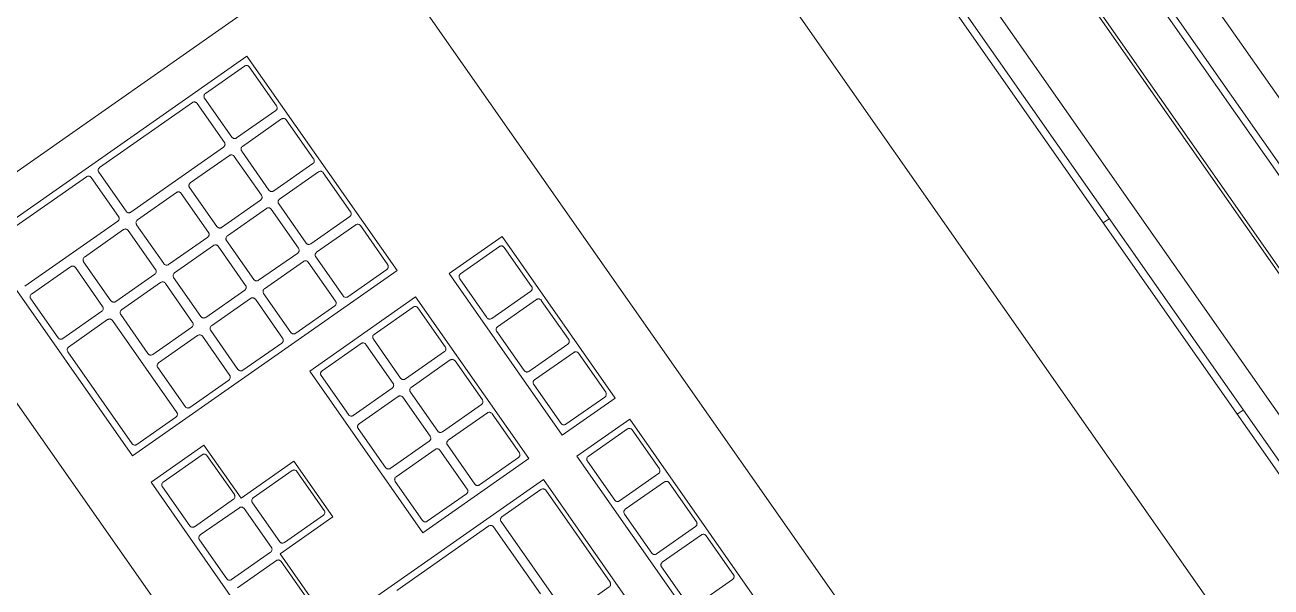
# Model space of a CAD drawing. Header units: inches. Extents: x 1 to 4637, y -664 to 702.
# Drawn here: x 1128.44 to 1142.87, y 536.47 to 542.98 of the extents above; entities that cross this region are included whole.
import ezdxf

# ---------------------------------------------------------------- set-up
doc = ezdxf.new("R2010")
doc.units = ezdxf.units.IN
doc.header["$MEASUREMENT"] = 0
doc.layers.add('I-FURN', color=30, linetype='Continuous', lineweight=9)

# ---------------------------------------------------------------- blocks, each defined once
blk = doc.blocks.new('Desk - Group 3 - No Side Chairs-V11-New Construction - Tel_Data_Elec Plan')
at = {"layer": 'I-FURN'}
for p, q in [((24.833, 26.304), (4.434, 12.02)), ((25.398, 26.165), (4.371, 11.441)), ((25.443, 26.101), (4.415, 11.378)), ((25.443, 26.101), (4.415, 11.378)), ((25.796, 25.597), (4.768, 10.874)), ((5.215, 11.14), (25.392, 25.269)), ((5.504, 9.823), (26.531, 24.547)), ((5.504, 9.823), (26.531, 24.547)), ((5.753, 10.372), (25.93, 24.501)), ((22.542, 21.649), (9.591, 12.581)), ((10.456, 11.345), (23.407, 20.414)), ((26.363, 18.197), (11.528, 7.809)), ((17.125, 17.96), (17.174, 17.89)), ((14.959, 16.339), (14.91, 16.409)), ((17.929, 9.857), (27.152, 16.315)), ((15.246, 2.5), (30.081, 12.887)), ((17.229, 10.857), (19.712, 12.596)), ((20.141, 11.983), (17.658, 10.244)), ((18.58, 11.741), (19.031, 12.058)), ((19.086, 12.048), (19.403, 11.596)), ((17.967, 11.312), (18.418, 11.629)), ((18.473, 11.619), (18.79, 11.167)), ((18.887, 11.234), (18.57, 11.687)), ((19.393, 11.541), (18.941, 11.225)), ((18.274, 10.805), (17.957, 11.258)), ((17.354, 10.883), (17.806, 11.2)), ((17.86, 11.19), (18.177, 10.738)), ((18.78, 11.112), (18.329, 10.796)), ((17.658, 10.244), (17.229, 10.857)), ((17.661, 10.376), (17.344, 10.829)), ((15.116, 9.378), (16.987, 10.687)), ((16.987, 10.687), (17.416, 10.075)), ((18.167, 10.683), (17.716, 10.367)), ((16.467, 10.262), (16.919, 10.579)), ((16.974, 10.569), (17.29, 10.117)), ((18.054, 9.884), (19.118, 10.629)), ((19.173, 10.619), (19.49, 10.167)), ((15.855, 9.833), (16.306, 10.149)), ((16.361, 10.14), (16.677, 9.688)), ((16.774, 9.755), (16.458, 10.208)), ((19.48, 10.112), (18.416, 9.367)), ((17.416, 10.075), (15.545, 8.765)), ((17.281, 10.062), (16.829, 9.746)), ((20.074, 6.793), (17.929, 9.857)), ((18.361, 9.377), (18.045, 9.829)), ((18.477, 9.28), (19.251, 9.822)), ((15.242, 9.404), (15.693, 9.72)), ((15.748, 9.711), (16.065, 9.259)), ((15.816, 8.378), (17.687, 9.688)), ((16.161, 9.326), (15.845, 9.778)), ((17.687, 9.688), (18.545, 8.462)), ((16.668, 9.633), (16.216, 9.317)), ((17.167, 9.263), (17.619, 9.579)), ((17.674, 9.569), (17.99, 9.117)), ((15.545, 8.765), (15.116, 9.378)), ((15.549, 8.897), (15.232, 9.349)), ((16.055, 9.204), (15.604, 8.888)), ((16.555, 8.834), (17.006, 9.15)), ((17.061, 9.14), (17.378, 8.688)), ((17.474, 8.756), (17.158, 9.208)), ((19.213, 8.16), (18.467, 9.225)), ((17.981, 9.062), (17.529, 8.746)), ((17.59, 8.659), (18.042, 8.975)), ((18.096, 8.965), (18.413, 8.513)), ((15.942, 8.405), (16.393, 8.721)), ((16.448, 8.711), (16.765, 8.259)), ((16.862, 8.327), (16.545, 8.779)), ((17.368, 8.633), (16.916, 8.317)), ((16.977, 8.23), (17.429, 8.546)), ((17.484, 8.536), (17.8, 8.084)), ((17.897, 8.152), (17.58, 8.604)), ((16.674, 7.152), (15.816, 8.378)), ((18.545, 8.462), (16.674, 7.152)), ((18.403, 8.458), (17.952, 8.142)), ((16.249, 7.897), (15.932, 8.35)), ((13.027, 6.425), (15.51, 8.163)), ((15.51, 8.163), (17.655, 5.1)), ((16.755, 8.204), (16.304, 7.888)), ((16.365, 7.801), (16.816, 8.117)), ((16.871, 8.107), (17.188, 7.655)), ((17.284, 7.723), (16.968, 8.175)), ((14.99, 7.738), (15.442, 8.054)), ((15.497, 8.045), (15.813, 7.593)), ((17.791, 8.029), (17.339, 7.713)), ((15.297, 7.231), (14.981, 7.684)), ((16.672, 7.294), (16.355, 7.746)), ((14.378, 7.309), (14.829, 7.625)), ((14.884, 7.616), (15.201, 7.164)), ((15.804, 7.538), (15.352, 7.222)), ((17.178, 7.6), (16.726, 7.284)), ((14.907, 2.984), (11.774, 7.459)), ((15.413, 7.135), (15.865, 7.451)), ((15.92, 7.441), (16.236, 6.989)), ((17.716, 6.969), (18.361, 7.42)), ((18.361, 7.42), (18.79, 6.808)), ((14.685, 6.802), (14.368, 7.254)), ((17.835, 7.004), (18.287, 7.32)), ((18.342, 7.311), (18.658, 6.859)), ((18.79, 6.808), (19.403, 7.237)), ((13.765, 6.88), (14.216, 7.196)), ((14.271, 7.187), (14.588, 6.735)), ((15.191, 7.109), (14.739, 6.793)), ((15.72, 6.628), (15.404, 7.08)), ((18.877, 6.821), (19.329, 7.137)), ((14.8, 6.706), (15.252, 7.022)), ((15.307, 7.012), (15.623, 6.56)), ((16.226, 6.934), (15.775, 6.618)), ((18.145, 6.356), (17.716, 6.969)), ((18.142, 6.497), (17.826, 6.949)), ((14.072, 6.373), (13.755, 6.825)), ((15.842, 6.522), (16.294, 6.838)), ((16.349, 6.828), (16.665, 6.376)), ((18.649, 6.804), (18.197, 6.488)), ((13.152, 6.451), (13.604, 6.767)), ((13.658, 6.758), (13.975, 6.305)), ((14.578, 6.68), (14.127, 6.364)), ((15.107, 6.198), (14.791, 6.651)), ((18.264, 6.392), (18.716, 6.708)), ((18.771, 6.698), (19.087, 6.246)), ((19.184, 6.314), (18.868, 6.766)), ((14.188, 6.276), (14.639, 6.593)), ((14.694, 6.583), (15.011, 6.131)), ((15.614, 6.505), (15.162, 6.189)), ((19.832, 6.624), (17.961, 5.314)), ((15.172, 3.361), (13.027, 6.425)), ((13.459, 5.944), (13.142, 6.396)), ((15.229, 6.093), (15.681, 6.409)), ((15.736, 6.399), (16.052, 5.947)), ((16.149, 6.015), (15.833, 6.467)), ((17.532, 5.927), (18.145, 6.356)), ((13.965, 6.251), (13.514, 5.934)), ((14.495, 5.769), (14.178, 6.222)), ((16.656, 6.321), (16.204, 6.005)), ((16.271, 5.909), (16.723, 6.225)), ((16.778, 6.216), (17.094, 5.763)), ((17.652, 5.962), (18.103, 6.279)), ((18.158, 6.269), (18.475, 5.817)), ((18.571, 5.884), (18.255, 6.337)), ((13.575, 5.847), (14.026, 6.164)), ((14.081, 6.154), (14.833, 5.08)), ((15.001, 6.076), (14.549, 5.76)), ((19.078, 6.191), (18.626, 5.875)), ((14.617, 5.664), (15.068, 5.98)), ((15.123, 5.97), (15.44, 5.518)), ((15.536, 5.586), (15.22, 6.038)), ((17.961, 5.314), (17.532, 5.927)), ((14.317, 4.719), (13.565, 5.793)), ((16.043, 5.892), (15.591, 5.576)), ((15.659, 5.48), (16.11, 5.796)), ((16.165, 5.786), (16.482, 5.334)), ((16.578, 5.402), (16.262, 5.854)), ((17.959, 5.455), (17.642, 5.908)), ((17.085, 5.708), (16.633, 5.392)), ((18.465, 5.762), (18.014, 5.446)), ((14.924, 5.157), (14.607, 5.609)), ((16.088, 4.867), (17.152, 5.612)), ((17.207, 5.603), (17.523, 5.151)), ((15.43, 5.463), (14.979, 5.147)), ((15.046, 5.051), (15.497, 5.367)), ((15.552, 5.357), (15.869, 4.905)), ((15.966, 4.973), (15.649, 5.425)), ((16.472, 5.279), (16.02, 4.963)), ((17.655, 5.1), (15.172, 3.361)), ((17.514, 5.096), (16.449, 4.351)), ((14.824, 5.025), (14.372, 4.709)), ((14.433, 4.622), (14.885, 4.938)), ((14.939, 4.928), (15.691, 3.854)), ((15.353, 4.544), (15.036, 4.996)), ((15.859, 4.85), (15.408, 4.534)), ((16.395, 4.36), (16.078, 4.812)), ((15.475, 4.438), (15.926, 4.754)), ((15.981, 4.745), (16.298, 4.292)), ((15.175, 3.493), (14.423, 4.567)), ((15.782, 3.931), (15.465, 4.383)), ((16.288, 4.238), (15.837, 3.921))]:
    blk.add_line(p, q, dxfattribs=at)
for points in [[(19.031, 12.058), (19.034, 12.06), (19.04, 12.063), (19.051, 12.065), (19.061, 12.064), (19.071, 12.061), (19.079, 12.056), (19.084, 12.051), (19.086, 12.048)], [(18.57, 11.687), (18.568, 11.689), (18.565, 11.695), (18.563, 11.705), (18.563, 11.716), (18.566, 11.726), (18.572, 11.735), (18.577, 11.739), (18.58, 11.741)], [(18.418, 11.629), (18.421, 11.631), (18.428, 11.634), (18.438, 11.636), (18.448, 11.635), (18.458, 11.632), (18.467, 11.627), (18.471, 11.622), (18.473, 11.619)], [(17.957, 11.258), (17.955, 11.26), (17.952, 11.266), (17.95, 11.276), (17.95, 11.287), (17.953, 11.297), (17.959, 11.306), (17.964, 11.31), (17.967, 11.312)], [(17.806, 11.2), (17.809, 11.202), (17.815, 11.205), (17.825, 11.207), (17.836, 11.206), (17.845, 11.203), (17.854, 11.198), (17.859, 11.193), (17.86, 11.19)], [(17.344, 10.829), (17.343, 10.831), (17.339, 10.837), (17.337, 10.847), (17.337, 10.858), (17.34, 10.868), (17.346, 10.877), (17.351, 10.881), (17.354, 10.883)], [(16.919, 10.579), (16.922, 10.581), (16.928, 10.584), (16.938, 10.586), (16.949, 10.585), (16.959, 10.582), (16.967, 10.577), (16.972, 10.572), (16.974, 10.569)], [(16.458, 10.208), (16.456, 10.21), (16.453, 10.216), (16.45, 10.226), (16.451, 10.237), (16.454, 10.247), (16.459, 10.256), (16.464, 10.26), (16.467, 10.262)], [(16.306, 10.149), (16.309, 10.151), (16.315, 10.155), (16.326, 10.157), (16.336, 10.156), (16.346, 10.153), (16.354, 10.148), (16.359, 10.143), (16.361, 10.14)], [(15.845, 9.778), (15.843, 9.781), (15.84, 9.787), (15.837, 9.797), (15.838, 9.808), (15.841, 9.818), (15.846, 9.826), (15.852, 9.831), (15.855, 9.833)], [(18.045, 9.829), (18.042, 9.832), (18.039, 9.839), (18.037, 9.852), (18.039, 9.864), (18.045, 9.875), (18.051, 9.881), (18.054, 9.884)], [(15.693, 9.72), (15.696, 9.722), (15.702, 9.726), (15.713, 9.728), (15.723, 9.727), (15.733, 9.724), (15.742, 9.719), (15.746, 9.713), (15.748, 9.711)], [(15.232, 9.349), (15.23, 9.352), (15.227, 9.358), (15.225, 9.368), (15.225, 9.378), (15.228, 9.388), (15.234, 9.397), (15.239, 9.402), (15.242, 9.404)], [(17.158, 9.208), (17.155, 9.211), (17.152, 9.219), (17.15, 9.231), (17.152, 9.243), (17.158, 9.254), (17.164, 9.26), (17.167, 9.263)], [(18.467, 9.225), (18.465, 9.228), (18.461, 9.236), (18.46, 9.248), (18.462, 9.26), (18.467, 9.272), (18.474, 9.277), (18.477, 9.28)], [(17.99, 9.117), (17.993, 9.114), (17.996, 9.106), (17.998, 9.094), (17.996, 9.081), (17.99, 9.07), (17.984, 9.064), (17.981, 9.062)], [(16.545, 8.779), (16.543, 8.782), (16.539, 8.789), (16.537, 8.802), (16.539, 8.814), (16.545, 8.825), (16.551, 8.831), (16.555, 8.834)], [(17.378, 8.688), (17.38, 8.684), (17.383, 8.677), (17.385, 8.665), (17.383, 8.652), (17.377, 8.641), (17.371, 8.635), (17.368, 8.633)], [(17.58, 8.604), (17.578, 8.607), (17.574, 8.615), (17.573, 8.627), (17.575, 8.639), (17.581, 8.651), (17.587, 8.656), (17.59, 8.659)], [(18.413, 8.513), (18.415, 8.51), (18.419, 8.502), (18.421, 8.49), (18.419, 8.478), (18.413, 8.467), (18.407, 8.461), (18.403, 8.458)], [(15.932, 8.35), (15.93, 8.353), (15.926, 8.36), (15.924, 8.373), (15.926, 8.385), (15.932, 8.396), (15.938, 8.402), (15.942, 8.405)], [(16.765, 8.259), (16.767, 8.255), (16.771, 8.248), (16.773, 8.236), (16.77, 8.223), (16.765, 8.212), (16.759, 8.206), (16.755, 8.204)], [(16.968, 8.175), (16.965, 8.178), (16.962, 8.186), (16.96, 8.198), (16.962, 8.21), (16.968, 8.222), (16.974, 8.227), (16.977, 8.23)], [(17.8, 8.084), (17.803, 8.081), (17.806, 8.073), (17.808, 8.061), (17.806, 8.049), (17.8, 8.037), (17.794, 8.032), (17.791, 8.029)], [(16.355, 7.746), (16.353, 7.749), (16.349, 7.757), (16.347, 7.769), (16.349, 7.781), (16.355, 7.792), (16.361, 7.798), (16.365, 7.801)], [(14.981, 7.684), (14.978, 7.687), (14.975, 7.694), (14.973, 7.707), (14.975, 7.719), (14.981, 7.73), (14.987, 7.736), (14.99, 7.738)], [(17.188, 7.655), (17.19, 7.652), (17.194, 7.644), (17.195, 7.632), (17.193, 7.62), (17.187, 7.608), (17.181, 7.603), (17.178, 7.6)], [(15.813, 7.593), (15.816, 7.589), (15.819, 7.582), (15.821, 7.57), (15.819, 7.557), (15.813, 7.546), (15.807, 7.54), (15.804, 7.538)], [(14.368, 7.254), (14.366, 7.258), (14.362, 7.265), (14.36, 7.277), (14.362, 7.29), (14.368, 7.301), (14.374, 7.307), (14.378, 7.309)], [(15.201, 7.164), (15.203, 7.16), (15.207, 7.153), (15.208, 7.14), (15.206, 7.128), (15.2, 7.117), (15.194, 7.111), (15.191, 7.109)], [(15.404, 7.08), (15.401, 7.083), (15.398, 7.09), (15.396, 7.103), (15.398, 7.115), (15.404, 7.126), (15.41, 7.132), (15.413, 7.135)], [(16.236, 6.989), (16.239, 6.985), (16.242, 6.978), (16.244, 6.966), (16.242, 6.953), (16.236, 6.942), (16.23, 6.936), (16.226, 6.934)], [(17.826, 6.949), (17.823, 6.953), (17.82, 6.96), (17.818, 6.973), (17.82, 6.985), (17.826, 6.996), (17.832, 7.002), (17.835, 7.004)], [(13.755, 6.825), (13.753, 6.829), (13.749, 6.836), (13.747, 6.848), (13.75, 6.861), (13.755, 6.872), (13.761, 6.878), (13.765, 6.88)], [(18.658, 6.859), (18.661, 6.855), (18.664, 6.848), (18.666, 6.835), (18.664, 6.823), (18.658, 6.812), (18.652, 6.806), (18.649, 6.804)], [(18.868, 6.766), (18.865, 6.769), (18.862, 6.777), (18.86, 6.789), (18.862, 6.801), (18.868, 6.812), (18.874, 6.818), (18.877, 6.821)], [(14.588, 6.735), (14.59, 6.731), (14.594, 6.724), (14.596, 6.711), (14.594, 6.699), (14.588, 6.688), (14.582, 6.682), (14.578, 6.68)], [(14.791, 6.651), (14.788, 6.654), (14.785, 6.661), (14.783, 6.674), (14.785, 6.686), (14.791, 6.697), (14.797, 6.703), (14.8, 6.706)], [(15.623, 6.56), (15.626, 6.556), (15.629, 6.549), (15.631, 6.537), (15.629, 6.524), (15.623, 6.513), (15.617, 6.507), (15.614, 6.505)], [(15.833, 6.467), (15.83, 6.47), (15.827, 6.478), (15.825, 6.49), (15.827, 6.502), (15.833, 6.514), (15.839, 6.519), (15.842, 6.522)], [(13.142, 6.396), (13.14, 6.4), (13.137, 6.407), (13.135, 6.419), (13.137, 6.432), (13.143, 6.443), (13.149, 6.449), (13.152, 6.451)], [(16.665, 6.376), (16.668, 6.373), (16.671, 6.365), (16.673, 6.353), (16.671, 6.341), (16.665, 6.329), (16.659, 6.324), (16.656, 6.321)], [(18.255, 6.337), (18.252, 6.34), (18.249, 6.348), (18.247, 6.36), (18.249, 6.372), (18.255, 6.383), (18.261, 6.389), (18.264, 6.392)], [(13.975, 6.305), (13.977, 6.302), (13.981, 6.295), (13.983, 6.282), (13.981, 6.27), (13.975, 6.259), (13.969, 6.253), (13.965, 6.251)], [(14.178, 6.222), (14.176, 6.225), (14.172, 6.232), (14.17, 6.245), (14.172, 6.257), (14.178, 6.268), (14.184, 6.274), (14.188, 6.276)], [(19.087, 6.246), (19.09, 6.242), (19.093, 6.235), (19.095, 6.223), (19.093, 6.21), (19.087, 6.199), (19.081, 6.193), (19.078, 6.191)], [(15.011, 6.131), (15.013, 6.127), (15.017, 6.12), (15.018, 6.108), (15.016, 6.095), (15.01, 6.084), (15.004, 6.078), (15.001, 6.076)], [(15.22, 6.038), (15.217, 6.041), (15.214, 6.049), (15.212, 6.061), (15.214, 6.073), (15.22, 6.085), (15.226, 6.09), (15.229, 6.093)], [(16.052, 5.947), (16.055, 5.944), (16.058, 5.936), (16.06, 5.924), (16.058, 5.911), (16.052, 5.9), (16.046, 5.895), (16.043, 5.892)], [(17.642, 5.908), (17.64, 5.911), (17.636, 5.918), (17.634, 5.931), (17.636, 5.943), (17.642, 5.954), (17.648, 5.96), (17.652, 5.962)], [(13.565, 5.793), (13.563, 5.796), (13.559, 5.803), (13.557, 5.816), (13.56, 5.828), (13.565, 5.839), (13.572, 5.845), (13.575, 5.847)], [(16.262, 5.854), (16.259, 5.858), (16.256, 5.865), (16.254, 5.877), (16.256, 5.89), (16.262, 5.901), (16.268, 5.907), (16.271, 5.909)], [(18.475, 5.817), (18.477, 5.813), (18.481, 5.806), (18.482, 5.793), (18.48, 5.781), (18.474, 5.77), (18.468, 5.764), (18.465, 5.762)], [(14.607, 5.609), (14.605, 5.612), (14.601, 5.62), (14.599, 5.632), (14.601, 5.644), (14.607, 5.655), (14.613, 5.661), (14.617, 5.664)], [(17.094, 5.763), (17.097, 5.76), (17.1, 5.752), (17.102, 5.74), (17.1, 5.728), (17.094, 5.717), (17.088, 5.711), (17.085, 5.708)], [(15.44, 5.518), (15.442, 5.515), (15.446, 5.507), (15.447, 5.495), (15.445, 5.482), (15.439, 5.471), (15.433, 5.466), (15.43, 5.463)], [(15.649, 5.425), (15.647, 5.429), (15.643, 5.436), (15.641, 5.448), (15.643, 5.461), (15.649, 5.472), (15.655, 5.478), (15.659, 5.48)], [(16.482, 5.334), (16.484, 5.331), (16.488, 5.323), (16.489, 5.311), (16.487, 5.299), (16.481, 5.288), (16.475, 5.282), (16.472, 5.279)], [(14.833, 5.08), (14.836, 5.077), (14.839, 5.069), (14.841, 5.057), (14.839, 5.044), (14.833, 5.033), (14.827, 5.027), (14.824, 5.025)], [(15.036, 4.996), (15.034, 4.999), (15.03, 5.007), (15.028, 5.019), (15.031, 5.032), (15.036, 5.043), (15.042, 5.049), (15.046, 5.051)], [(17.523, 5.151), (17.526, 5.147), (17.529, 5.14), (17.531, 5.127), (17.529, 5.115), (17.523, 5.104), (17.517, 5.098), (17.514, 5.096)], [(15.869, 4.905), (15.871, 4.902), (15.875, 4.894), (15.877, 4.882), (15.874, 4.87), (15.868, 4.859), (15.862, 4.853), (15.859, 4.85)], [(16.078, 4.812), (16.076, 4.816), (16.072, 4.823), (16.07, 4.836), (16.072, 4.848), (16.078, 4.859), (16.084, 4.865), (16.088, 4.867)], [(14.423, 4.567), (14.421, 4.57), (14.417, 4.578), (14.416, 4.59), (14.418, 4.603), (14.424, 4.614), (14.43, 4.62), (14.433, 4.622)], [(15.465, 4.383), (15.463, 4.387), (15.459, 4.394), (15.457, 4.407), (15.46, 4.419), (15.465, 4.43), (15.471, 4.436), (15.475, 4.438)], [(16.298, 4.292), (16.3, 4.289), (16.304, 4.282), (16.306, 4.269), (16.303, 4.257), (16.298, 4.246), (16.292, 4.24), (16.288, 4.238)]]:
    blk.add_open_spline(points, degree=3, dxfattribs=at)
for points, knots in [([(18.79, 11.167), (18.792, 11.163), (18.796, 11.156), (18.797, 11.146), (18.797, 11.138), (18.795, 11.13), (18.79, 11.12), (18.784, 11.114), (18.78, 11.112)], [0, 0, 0, 0, 0.2, 0.4, 0.5, 0.6, 0.8, 1, 1, 1, 1]), ([(18.941, 11.225), (18.938, 11.222), (18.93, 11.219), (18.919, 11.217), (18.909, 11.219), (18.897, 11.223), (18.89, 11.229), (18.887, 11.234)], [0, 0, 0, 0, 0.2, 0.4, 0.55, 0.7, 1, 1, 1, 1]), ([(18.177, 10.738), (18.179, 10.734), (18.183, 10.727), (18.185, 10.717), (18.184, 10.709), (18.182, 10.701), (18.177, 10.691), (18.171, 10.685), (18.167, 10.683)], [0, 0, 0, 0, 0.2, 0.4, 0.5, 0.6, 0.8, 1, 1, 1, 1]), ([(18.329, 10.796), (18.325, 10.793), (18.318, 10.79), (18.306, 10.788), (18.296, 10.79), (18.284, 10.794), (18.277, 10.8), (18.274, 10.805)], [0, 0, 0, 0, 0.2, 0.4, 0.55, 0.7, 1, 1, 1, 1]), ([(19.118, 10.629), (19.122, 10.631), (19.129, 10.635), (19.141, 10.636), (19.151, 10.635), (19.163, 10.63), (19.17, 10.624), (19.173, 10.619)], [0, 0, 0, 0, 0.2, 0.4, 0.55, 0.7, 1, 1, 1, 1]), ([(17.716, 10.367), (17.712, 10.364), (17.705, 10.361), (17.693, 10.359), (17.683, 10.361), (17.672, 10.365), (17.665, 10.371), (17.661, 10.376)], [0, 0, 0, 0, 0.2, 0.4, 0.55, 0.7, 1, 1, 1, 1]), ([(17.29, 10.117), (17.293, 10.113), (17.296, 10.106), (17.298, 10.096), (17.297, 10.088), (17.295, 10.08), (17.29, 10.07), (17.284, 10.064), (17.281, 10.062)], [0, 0, 0, 0, 0.2, 0.4, 0.5, 0.6, 0.8, 1, 1, 1, 1]), ([(16.677, 9.688), (16.68, 9.684), (16.683, 9.677), (16.685, 9.667), (16.684, 9.659), (16.682, 9.65), (16.677, 9.641), (16.671, 9.635), (16.668, 9.633)], [0, 0, 0, 0, 0.2, 0.4, 0.5, 0.6, 0.8, 1, 1, 1, 1]), ([(16.829, 9.746), (16.826, 9.743), (16.818, 9.74), (16.806, 9.738), (16.796, 9.74), (16.785, 9.744), (16.778, 9.75), (16.774, 9.755)], [0, 0, 0, 0, 0.2, 0.4, 0.55, 0.7, 1, 1, 1, 1]), ([(17.619, 9.579), (17.622, 9.581), (17.63, 9.585), (17.641, 9.586), (17.652, 9.585), (17.663, 9.58), (17.67, 9.574), (17.674, 9.569)], [0, 0, 0, 0, 0.2, 0.4, 0.55, 0.7, 1, 1, 1, 1]), ([(16.065, 9.259), (16.067, 9.255), (16.071, 9.248), (16.072, 9.238), (16.071, 9.229), (16.069, 9.221), (16.065, 9.212), (16.059, 9.206), (16.055, 9.204)], [0, 0, 0, 0, 0.2, 0.4, 0.5, 0.6, 0.8, 1, 1, 1, 1]), ([(16.216, 9.317), (16.213, 9.314), (16.205, 9.31), (16.194, 9.309), (16.183, 9.31), (16.172, 9.315), (16.165, 9.321), (16.161, 9.326)], [0, 0, 0, 0, 0.2, 0.4, 0.55, 0.7, 1, 1, 1, 1]), ([(18.416, 9.367), (18.413, 9.365), (18.405, 9.361), (18.394, 9.359), (18.383, 9.361), (18.372, 9.365), (18.365, 9.372), (18.361, 9.377)], [0, 0, 0, 0, 0.2, 0.4, 0.55, 0.7, 1, 1, 1, 1]), ([(17.006, 9.15), (17.009, 9.152), (17.017, 9.156), (17.029, 9.157), (17.039, 9.156), (17.05, 9.151), (17.057, 9.145), (17.061, 9.14)], [0, 0, 0, 0, 0.2, 0.4, 0.55, 0.7, 1, 1, 1, 1]), ([(18.042, 8.975), (18.045, 8.977), (18.053, 8.981), (18.064, 8.983), (18.074, 8.981), (18.086, 8.977), (18.093, 8.97), (18.096, 8.965)], [0, 0, 0, 0, 0.2, 0.4, 0.55, 0.7, 1, 1, 1, 1]), ([(15.604, 8.888), (15.6, 8.885), (15.592, 8.881), (15.581, 8.88), (15.571, 8.881), (15.559, 8.886), (15.552, 8.892), (15.549, 8.897)], [0, 0, 0, 0, 0.2, 0.4, 0.55, 0.7, 1, 1, 1, 1]), ([(16.393, 8.721), (16.397, 8.723), (16.404, 8.727), (16.416, 8.728), (16.426, 8.727), (16.438, 8.722), (16.445, 8.716), (16.448, 8.711)], [0, 0, 0, 0, 0.2, 0.4, 0.55, 0.7, 1, 1, 1, 1]), ([(17.529, 8.746), (17.526, 8.744), (17.518, 8.74), (17.507, 8.738), (17.496, 8.74), (17.485, 8.744), (17.478, 8.751), (17.474, 8.756)], [0, 0, 0, 0, 0.2, 0.4, 0.55, 0.7, 1, 1, 1, 1]), ([(17.429, 8.546), (17.432, 8.548), (17.44, 8.552), (17.451, 8.554), (17.462, 8.552), (17.473, 8.548), (17.48, 8.541), (17.484, 8.536)], [0, 0, 0, 0, 0.2, 0.4, 0.55, 0.7, 1, 1, 1, 1]), ([(16.916, 8.317), (16.913, 8.314), (16.905, 8.311), (16.894, 8.309), (16.884, 8.311), (16.872, 8.315), (16.865, 8.322), (16.862, 8.327)], [0, 0, 0, 0, 0.2, 0.4, 0.55, 0.7, 1, 1, 1, 1]), ([(16.816, 8.117), (16.819, 8.119), (16.827, 8.123), (16.839, 8.124), (16.849, 8.123), (16.86, 8.118), (16.867, 8.112), (16.871, 8.107)], [0, 0, 0, 0, 0.2, 0.4, 0.55, 0.7, 1, 1, 1, 1]), ([(17.952, 8.142), (17.948, 8.14), (17.941, 8.136), (17.929, 8.134), (17.919, 8.136), (17.908, 8.14), (17.901, 8.147), (17.897, 8.152)], [0, 0, 0, 0, 0.2, 0.4, 0.55, 0.7, 1, 1, 1, 1]), ([(15.442, 8.054), (15.445, 8.057), (15.453, 8.061), (15.464, 8.062), (15.475, 8.061), (15.486, 8.056), (15.493, 8.05), (15.497, 8.045)], [0, 0, 0, 0, 0.2, 0.4, 0.55, 0.7, 1, 1, 1, 1]), ([(16.304, 7.888), (16.3, 7.885), (16.293, 7.882), (16.281, 7.88), (16.271, 7.882), (16.259, 7.886), (16.252, 7.892), (16.249, 7.897)], [0, 0, 0, 0, 0.2, 0.4, 0.55, 0.7, 1, 1, 1, 1]), ([(17.339, 7.713), (17.336, 7.711), (17.328, 7.707), (17.317, 7.705), (17.306, 7.707), (17.295, 7.711), (17.288, 7.718), (17.284, 7.723)], [0, 0, 0, 0, 0.2, 0.4, 0.55, 0.7, 1, 1, 1, 1]), ([(14.829, 7.625), (14.833, 7.628), (14.84, 7.632), (14.852, 7.633), (14.862, 7.632), (14.873, 7.627), (14.88, 7.621), (14.884, 7.616)], [0, 0, 0, 0, 0.2, 0.4, 0.55, 0.7, 1, 1, 1, 1]), ([(15.865, 7.451), (15.868, 7.453), (15.876, 7.457), (15.887, 7.458), (15.897, 7.457), (15.909, 7.452), (15.916, 7.446), (15.92, 7.441)], [0, 0, 0, 0, 0.2, 0.4, 0.55, 0.7, 1, 1, 1, 1]), ([(15.352, 7.222), (15.349, 7.219), (15.341, 7.216), (15.33, 7.214), (15.319, 7.215), (15.308, 7.22), (15.301, 7.226), (15.297, 7.231)], [0, 0, 0, 0, 0.2, 0.4, 0.55, 0.7, 1, 1, 1, 1]), ([(16.726, 7.284), (16.723, 7.282), (16.715, 7.278), (16.704, 7.276), (16.694, 7.278), (16.682, 7.282), (16.675, 7.289), (16.672, 7.294)], [0, 0, 0, 0, 0.2, 0.4, 0.55, 0.7, 1, 1, 1, 1]), ([(18.287, 7.32), (18.29, 7.323), (18.298, 7.326), (18.312, 7.328), (18.329, 7.324), (18.338, 7.316), (18.342, 7.311)], [0, 0, 0, 0, 0.2, 0.4, 0.7, 1, 1, 1, 1]), ([(14.216, 7.196), (14.22, 7.199), (14.227, 7.202), (14.239, 7.204), (14.249, 7.203), (14.261, 7.198), (14.268, 7.192), (14.271, 7.187)], [0, 0, 0, 0, 0.2, 0.4, 0.55, 0.7, 1, 1, 1, 1]), ([(15.252, 7.022), (15.255, 7.024), (15.263, 7.028), (15.274, 7.029), (15.285, 7.028), (15.296, 7.023), (15.303, 7.017), (15.307, 7.012)], [0, 0, 0, 0, 0.2, 0.4, 0.55, 0.7, 1, 1, 1, 1]), ([(14.739, 6.793), (14.736, 6.79), (14.728, 6.787), (14.717, 6.785), (14.707, 6.786), (14.695, 6.791), (14.688, 6.797), (14.685, 6.802)], [0, 0, 0, 0, 0.2, 0.4, 0.55, 0.7, 1, 1, 1, 1]), ([(16.294, 6.838), (16.297, 6.84), (16.305, 6.844), (16.316, 6.846), (16.326, 6.844), (16.338, 6.84), (16.345, 6.833), (16.349, 6.828)], [0, 0, 0, 0, 0.2, 0.4, 0.55, 0.7, 1, 1, 1, 1]), ([(13.604, 6.767), (13.607, 6.77), (13.615, 6.773), (13.626, 6.775), (13.636, 6.773), (13.648, 6.769), (13.655, 6.763), (13.658, 6.758)], [0, 0, 0, 0, 0.2, 0.4, 0.55, 0.7, 1, 1, 1, 1]), ([(18.716, 6.708), (18.719, 6.71), (18.727, 6.714), (18.741, 6.716), (18.758, 6.711), (18.767, 6.703), (18.771, 6.698)], [0, 0, 0, 0, 0.2, 0.4, 0.7, 1, 1, 1, 1]), ([(14.639, 6.593), (14.643, 6.595), (14.65, 6.599), (14.662, 6.6), (14.672, 6.599), (14.683, 6.594), (14.691, 6.588), (14.694, 6.583)], [0, 0, 0, 0, 0.2, 0.4, 0.55, 0.7, 1, 1, 1, 1]), ([(15.775, 6.618), (15.772, 6.615), (15.764, 6.612), (15.753, 6.61), (15.742, 6.612), (15.731, 6.616), (15.724, 6.622), (15.72, 6.628)], [0, 0, 0, 0, 0.2, 0.4, 0.55, 0.7, 1, 1, 1, 1]), ([(18.197, 6.488), (18.194, 6.485), (18.186, 6.482), (18.172, 6.48), (18.155, 6.484), (18.146, 6.492), (18.142, 6.497)], [0, 0, 0, 0, 0.2, 0.4, 0.7, 1, 1, 1, 1]), ([(14.127, 6.364), (14.123, 6.361), (14.116, 6.357), (14.104, 6.356), (14.094, 6.357), (14.082, 6.362), (14.075, 6.368), (14.072, 6.373)], [0, 0, 0, 0, 0.2, 0.4, 0.55, 0.7, 1, 1, 1, 1]), ([(15.681, 6.409), (15.684, 6.411), (15.692, 6.415), (15.703, 6.417), (15.714, 6.415), (15.725, 6.411), (15.732, 6.404), (15.736, 6.399)], [0, 0, 0, 0, 0.2, 0.4, 0.55, 0.7, 1, 1, 1, 1]), ([(16.723, 6.225), (16.726, 6.228), (16.734, 6.231), (16.748, 6.233), (16.765, 6.229), (16.774, 6.221), (16.778, 6.216)], [0, 0, 0, 0, 0.2, 0.4, 0.7, 1, 1, 1, 1]), ([(18.103, 6.279), (18.107, 6.281), (18.114, 6.285), (18.129, 6.287), (18.145, 6.282), (18.155, 6.274), (18.158, 6.269)], [0, 0, 0, 0, 0.2, 0.4, 0.7, 1, 1, 1, 1]), ([(14.026, 6.164), (14.03, 6.166), (14.037, 6.17), (14.049, 6.171), (14.059, 6.17), (14.071, 6.165), (14.078, 6.159), (14.081, 6.154)], [0, 0, 0, 0, 0.2, 0.4, 0.55, 0.7, 1, 1, 1, 1]), ([(15.162, 6.189), (15.159, 6.186), (15.151, 6.183), (15.14, 6.181), (15.13, 6.183), (15.118, 6.187), (15.111, 6.193), (15.107, 6.198)], [0, 0, 0, 0, 0.2, 0.4, 0.55, 0.7, 1, 1, 1, 1]), ([(13.514, 5.934), (13.511, 5.932), (13.503, 5.928), (13.492, 5.927), (13.481, 5.928), (13.47, 5.933), (13.463, 5.939), (13.459, 5.944)], [0, 0, 0, 0, 0.2, 0.4, 0.55, 0.7, 1, 1, 1, 1]), ([(15.068, 5.98), (15.072, 5.982), (15.079, 5.986), (15.091, 5.987), (15.101, 5.986), (15.112, 5.982), (15.12, 5.975), (15.123, 5.97)], [0, 0, 0, 0, 0.2, 0.4, 0.55, 0.7, 1, 1, 1, 1]), ([(16.204, 6.005), (16.201, 6.003), (16.193, 5.999), (16.179, 5.997), (16.162, 6.001), (16.153, 6.01), (16.149, 6.015)], [0, 0, 0, 0, 0.2, 0.4, 0.7, 1, 1, 1, 1]), ([(16.11, 5.796), (16.113, 5.799), (16.121, 5.802), (16.135, 5.804), (16.152, 5.8), (16.161, 5.792), (16.165, 5.786)], [0, 0, 0, 0, 0.2, 0.4, 0.7, 1, 1, 1, 1]), ([(18.626, 5.875), (18.623, 5.872), (18.615, 5.869), (18.601, 5.867), (18.585, 5.871), (18.575, 5.879), (18.571, 5.884)], [0, 0, 0, 0, 0.2, 0.4, 0.7, 1, 1, 1, 1]), ([(14.549, 5.76), (14.546, 5.757), (14.539, 5.754), (14.527, 5.752), (14.517, 5.754), (14.505, 5.758), (14.498, 5.764), (14.495, 5.769)], [0, 0, 0, 0, 0.2, 0.4, 0.55, 0.7, 1, 1, 1, 1]), ([(15.591, 5.576), (15.588, 5.574), (15.58, 5.57), (15.566, 5.568), (15.549, 5.572), (15.54, 5.581), (15.536, 5.586)], [0, 0, 0, 0, 0.2, 0.4, 0.7, 1, 1, 1, 1]), ([(17.152, 5.612), (17.155, 5.615), (17.163, 5.618), (17.177, 5.621), (17.194, 5.616), (17.203, 5.608), (17.207, 5.603)], [0, 0, 0, 0, 0.2, 0.4, 0.7, 1, 1, 1, 1]), ([(15.497, 5.367), (15.501, 5.369), (15.508, 5.373), (15.523, 5.375), (15.539, 5.371), (15.549, 5.362), (15.552, 5.357)], [0, 0, 0, 0, 0.2, 0.4, 0.7, 1, 1, 1, 1]), ([(16.633, 5.392), (16.63, 5.39), (16.622, 5.386), (16.608, 5.384), (16.591, 5.389), (16.582, 5.397), (16.578, 5.402)], [0, 0, 0, 0, 0.2, 0.4, 0.7, 1, 1, 1, 1]), ([(18.014, 5.446), (18.01, 5.443), (18.003, 5.44), (17.988, 5.438), (17.972, 5.442), (17.962, 5.45), (17.959, 5.455)], [0, 0, 0, 0, 0.2, 0.4, 0.7, 1, 1, 1, 1]), ([(14.979, 5.147), (14.975, 5.145), (14.968, 5.141), (14.953, 5.139), (14.937, 5.143), (14.927, 5.152), (14.924, 5.157)], [0, 0, 0, 0, 0.2, 0.4, 0.7, 1, 1, 1, 1]), ([(14.885, 4.938), (14.888, 4.94), (14.895, 4.944), (14.91, 4.946), (14.926, 4.942), (14.936, 4.933), (14.939, 4.928)], [0, 0, 0, 0, 0.2, 0.4, 0.7, 1, 1, 1, 1]), ([(16.02, 4.963), (16.017, 4.961), (16.009, 4.957), (15.995, 4.955), (15.979, 4.959), (15.969, 4.968), (15.966, 4.973)], [0, 0, 0, 0, 0.2, 0.4, 0.7, 1, 1, 1, 1]), ([(15.926, 4.754), (15.93, 4.757), (15.937, 4.76), (15.952, 4.762), (15.968, 4.758), (15.978, 4.75), (15.981, 4.745)], [0, 0, 0, 0, 0.2, 0.4, 0.7, 1, 1, 1, 1]), ([(14.372, 4.709), (14.369, 4.707), (14.361, 4.703), (14.347, 4.701), (14.33, 4.705), (14.321, 4.714), (14.317, 4.719)], [0, 0, 0, 0, 0.2, 0.4, 0.7, 1, 1, 1, 1]), ([(15.408, 4.534), (15.404, 4.532), (15.397, 4.528), (15.382, 4.526), (15.366, 4.53), (15.356, 4.539), (15.353, 4.544)], [0, 0, 0, 0, 0.2, 0.4, 0.7, 1, 1, 1, 1]), ([(16.449, 4.351), (16.446, 4.348), (16.439, 4.345), (16.424, 4.342), (16.408, 4.347), (16.398, 4.355), (16.395, 4.36)], [0, 0, 0, 0, 0.2, 0.4, 0.7, 1, 1, 1, 1]), ([(15.837, 3.921), (15.833, 3.919), (15.826, 3.915), (15.811, 3.913), (15.795, 3.918), (15.785, 3.926), (15.782, 3.931)], [0, 0, 0, 0, 0.2, 0.4, 0.7, 1, 1, 1, 1])]:
    blk.add_open_spline(points, degree=3, knots=knots, dxfattribs=at)

msp = doc.modelspace()

# ---------------------------------------------------------------- block references
at = {"layer": 'I-FURN', "rotation": 269.9999999999997}
msp.add_blockref('Desk - Group 3 - No Side Chairs-V11-New Construction - Tel_Data_Elec Plan', (1124.586, 555.646), dxfattribs=at)

doc.saveas('drawing.dxf')
